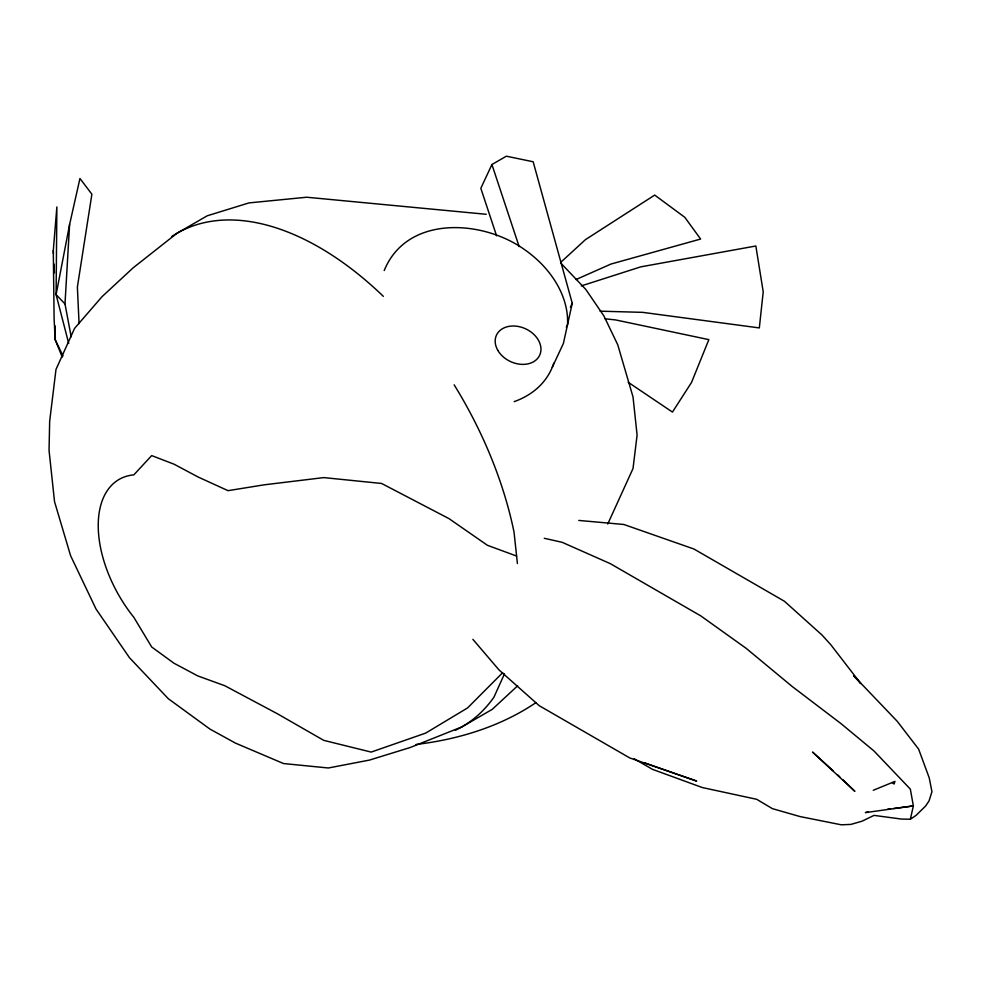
<?xml version="1.0" encoding="UTF-8"?>
<svg xmlns="http://www.w3.org/2000/svg" width="981" height="981" viewBox="0 0 981 981"><rect width="100%" height="100%" fill="white"/><g stroke="black" fill="none" stroke-linecap="round" stroke-linejoin="round"><path stroke-width="1.47" d="M55.169 325.9L55.157 339.598L62.232 357.096M71.184 336.814L64.991 303.914L69.59 224.539L79.952 178.481L91.883 194.213L77.376 287.065L79.069 323.595M63.005 355.98L55.157 339.598L54.114 318.899L53.293 250.584L56.873 206.93L56.101 294.643L68.707 343.424M69.59 224.539L56.101 294.643L64.991 303.914M496.582 235.796L480.825 188.303L491.922 164.526L506.368 156.187L533.161 161.767L572.254 303.264L563.388 343.46L552.291 367.237M634.167 758.767L652.524 769.362L702.322 787.547L756.707 799.307L772.378 808.638L800.042 816.572L841.342 824.813L850.919 824.408L862.054 821.195L874.01 815.383L901.514 819.074L910.343 819.233L913.36 805.916L910.343 789.129L874.01 751.005L841.122 723.72L792.207 686.504L746.136 648.318L700.814 615.909L610.317 563.658L562.113 542.297L544.271 538.287M504.467 673.886L493.934 697.184A284.968 164.526 60 0 1 455.368 730.318M607.754 524.013L633.015 468.55L637.098 435.086L633.015 396.9L617.748 344.772L603.867 315.87L585.767 289.383L560.592 262.883M384.209 270.56C406.907 214.729 482.689 219.634 524.455 249.53A96.665 73.183 25 0 1 567.545 324.613L566.307 327.262M570.402 307.225L572.254 303.264M502.689 672.672L467.581 707.926L425.668 733.114L371.174 752.084L323.742 740.361L277.562 713.849L224.747 685.707L197.794 675.934L173.895 663.181L151.687 646.994L133.845 617.331A100.749 58.161 60 0 1 133.845 474.865L151.687 455.589L174.078 464.209L198.162 477.036L228.033 490.672L264.269 484.81L323.742 477.6L381.584 483.461L448.979 518.618L487.422 545.301L516.607 556.055M517.625 685.817L492.229 709.373L461.904 726.884L410.107 747.547L369.543 760.067L328.341 767.988L283.534 763.549L235.452 743.108L209.959 729.091L168.315 698.717L129.504 657.748L96.04 609.054L70.607 555.736L54.531 501.647L49.05 450.389L49.663 421.303L55.991 369.432L74.556 328.414L102.012 296.691L133.146 267.825L176.936 233.294L207.261 215.783L248.99 202.908L306.697 197.23L486.208 214.287M560.789 262.283L585.498 239.609L654.707 195.084L684.787 217.304L700.618 239.045L611.004 264.036L576.019 279.536M910.343 819.233L915.935 815.493L925.623 806.002L929.056 800.901L931.95 791.704L929.228 777.896L918.621 749.104L897.259 721.329L853.678 675.737L860.778 683.573L830.772 644.701L822.017 635.038L784.444 601.267L693.947 549.017L623.842 524.479L578.802 520.433M536.104 702.531C500.653 726.553 458.299 739.478 416.018 744.469M873.286 790.281L894.942 781.391L894.083 784.052L892.134 782.544M581.328 285.9L640.801 266.844L755.848 245.998L763.218 291.835L759.319 327.924L642.727 312.363L600.09 311.173M868.16 811.814L865.389 812.611L913.36 805.916L893.617 808.491M887.535 809.288L890.576 808.884M605.044 318.788L615.577 319.916L708.846 339.634L691.544 382.406L672.451 412.081L628.22 382.296M645.032 762.985L696.694 781.097L629.692 757.908L539.194 705.67L499.047 669.962L472.879 639.342M832.93 770.612L812.55 752.071L854.88 791.36L843.12 779.883M837.467 774.732L839.724 776.793M491.922 164.526L519.133 246.562M517.404 563.535L514.056 532.242A284.968 164.526 60 0 0 454.142 384.834M53.293 250.584L53.44 253.564M53.98 263.999L54.433 272.939M171.92 236.409A284.968 164.526 60 0 1 383.338 296.336M553.799 363.105A96.665 73.183 25 0 1 514.191 401.634M497.784 350.303A23.826 18.038 25 0 0 537.404 358.666A23.826 18.038 25 0 0 519.023 326.612A23.826 18.038 25 0 0 497.784 350.303"/></g></svg>
